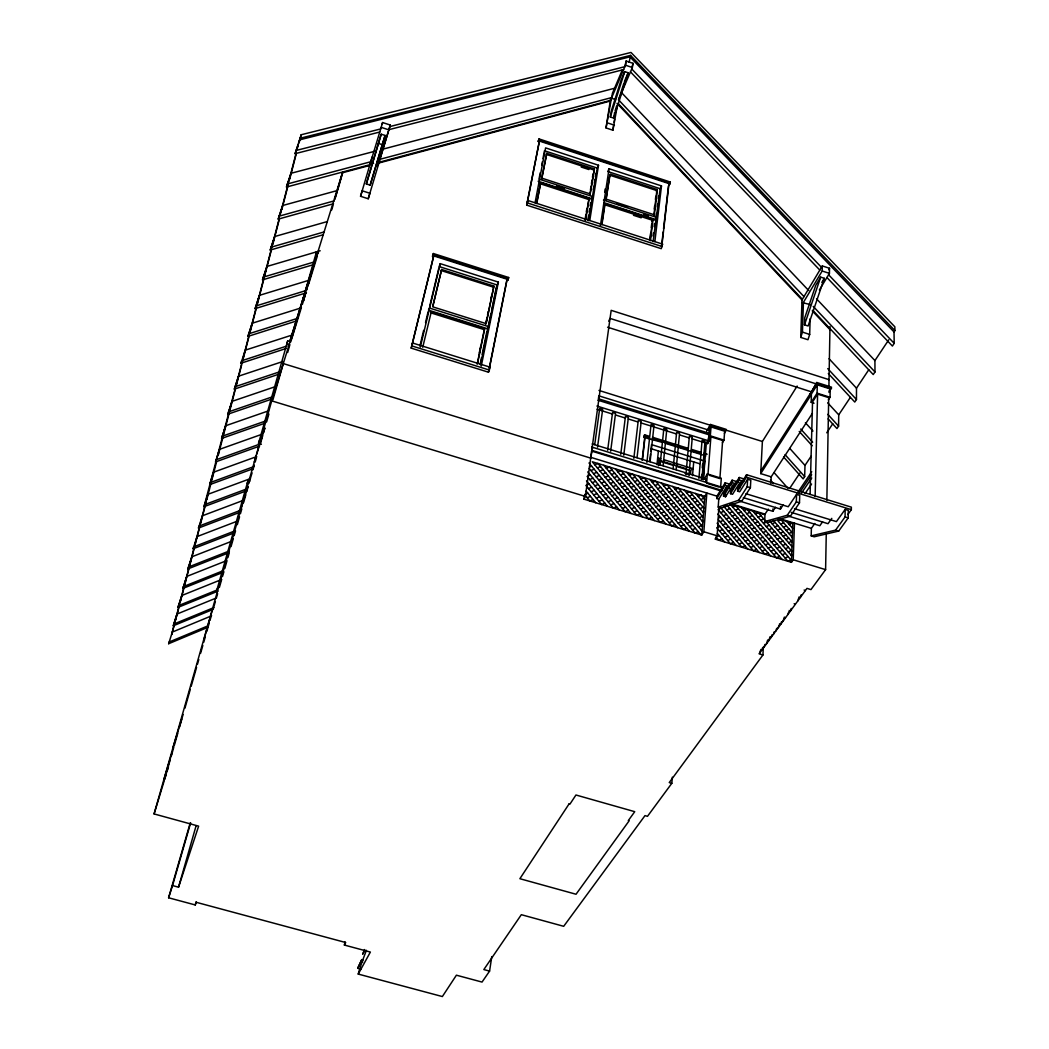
<?xml version="1.0" encoding="UTF-8"?>
<svg xmlns="http://www.w3.org/2000/svg" width="1049" height="1049" viewBox="0 0 1049 1049"><rect width="100%" height="100%" fill="white"/><g stroke="black" fill="none" stroke-linecap="round" stroke-linejoin="round"><path stroke-width="1.5" d="M828.317 373.523L854.778 402.042L856.456 399.525L856.495 388.182L868.782 369.759M847.802 514.587L851.342 509.657L851.368 507.165L746.56 474.712L737.762 488.677L737.604 491.142L739.702 491.784L747.649 479.249L750.809 480.219L750.389 487.68L741.735 501.225L720.86 508.162L718.84 507.532L717.175 535.816L715.103 539.081L791.431 562.316L793.228 559.773L794.46 523.176M814.837 523.451L811.375 528.381L811.192 535.869L814.181 536.786L838.702 531.069L848.221 517.904L848.287 510.378L845.153 509.421L836.42 521.602L794.447 508.673M811.192 535.869L835.594 530.112L845.088 516.934L845.153 509.421M828.107 418.879L836.958 428.556L838.584 426.13L838.728 414.827L850.346 397.401M763.305 647.036L762.938 654.982L759.135 653.855L806.969 588.384L810.956 589.59L825.602 569.633L826.258 533.81M826.861 500.163L828.697 397.637L817.591 394.109L812.529 401.964L810.09 494.499M828.907 386.543L829.982 326.514M828.356 399.879L830.061 397.269L830.205 388.93L817.289 384.826L811.415 393.991L811.192 402.318L814.063 403.222M828.998 392.483L831.569 387.186L816.817 382.492L810.09 394.358L816.817 382.492M819.374 290.035L829.431 273.369L829.523 268.282L822.298 265.935L802 299.948L800.741 337.411L807.966 339.732L809.684 334.434L810.13 318.765M800.741 337.411L802.446 332.113L803.429 302.361L822.18 271.009L822.298 265.935M811.192 402.318L817.079 393.165L817.289 384.826M815.139 496.544L817.591 394.109M783.59 456.931L803.141 478.882L804.662 476.613L804.989 465.402L811.165 456.145M804.504 324.836L804.727 317.86L815.742 285.38L820.672 277.146L824.291 278.313L808.11 325.99L804.504 324.836L820.672 277.146M768.327 509.145L765.023 514.128L764.655 521.589L767.671 522.52L790.382 516.2L799.482 502.851L799.718 495.351L796.571 494.381L788.232 506.746L745.97 493.725M791.431 562.316L792.782 523.359L778.096 518.849M764.655 521.589L787.261 515.243L796.322 501.868L796.571 494.381M743.361 497.632L780.43 509.053L780.535 506.601M739.296 500.976L772.838 511.296L772.956 508.883M770.884 483.392L771.185 476.849L812.424 413.28M771.185 476.849L760.722 473.61L762.387 441.485L797.148 386.058M729.265 488.087L726.223 487.156L718.775 499.127L718.198 507.1L738.588 500.255L747.216 486.697L747.649 479.249M737.604 491.142L746.416 477.177L746.56 474.712M739.938 487.851L740.306 481.95L732.53 494.302L730.471 493.659L739.099 479.918L739.243 477.479L743.872 478.908M730.471 493.659L730.629 491.234L739.243 477.479M732.884 488.952L733.172 484.586L725.567 496.754L723.522 496.125L731.966 482.592L732.123 480.18L738.312 482.081M723.522 496.125L723.692 493.712L732.123 480.18M718.775 499.127L716.755 498.511L725.016 485.189L725.187 482.802L731.389 484.717M725.567 496.754L725.724 494.341M725.921 491.47L726.223 487.156M720.624 487.601L721.292 478.239L707.328 473.925L704.141 479.209M722.42 442.77L724.02 440.121L724.649 431.191L711.025 426.93L708.678 430.929M724.439 433.473L726.131 429.343L710.553 424.478L706.659 431.152M716.755 498.511L716.926 496.138L725.187 482.802M701.781 535.029L703.84 531.751L706.856 493.043L704.836 496.347L701.781 535.029L583.952 499.154L584.385 496.085M692.065 438.81L707.642 443.648L707.76 442.154M709.426 475.354L719.889 478.593L722.643 440.475L710.907 436.83L709.334 439.492L708.35 439.19L709.727 430.418L598.822 395.827L598.415 398.764L709.491 433.394M705.636 482.147L705.885 479.026L592.147 443.937M707.642 443.648L709.334 439.492M708.101 429.959L710.553 424.478M706.593 483.274L707.328 473.925M708.35 439.19L710.317 435.846L711.025 426.93M707.931 474.895L710.907 436.83M701.322 479.236L701.715 474.371M702.253 467.88L702.515 464.628L704.626 461.075L651.534 444.632L650.839 451.109M701.925 479.314L705.007 441.262L702.069 440.344L698.936 478.396M703.184 478.947L704.626 461.075M703.394 479.655L706.2 444.815M491.771 956.636L489.581 971.112L483.838 969.564L521.327 914.689L563.693 926.306L644.991 815.611L647.482 816.319L671.819 783.315L672.33 777.178M692.537 475.603L693.717 461.901M688.957 475.315L692.301 437.302L689.363 436.384L685.967 474.397M690.53 474.266L690.885 470.149L693.127 468.733L663.847 459.685M676.12 469.729L679.555 433.342L676.618 432.424L673.117 468.798M663.112 465.717L666.797 429.369L663.847 428.451L660.109 464.786M659.375 465.363L659.808 461.245L673.366 465.441M656.976 464.641L658.405 450.978M658.418 465.769L658.982 460.288L657.684 457.784L660.765 458.728M649.777 460.813L650.485 454.335M650.092 461.704L654.025 425.396L651.062 424.478L646.905 462.347M662.181 442.35L643.824 437.367L644.624 434.811L649.318 436.266M643.824 437.367L644.624 434.811M642.145 460.367L644.702 437.63M642.486 459.764L645.03 437.027M637.045 457.679L641.214 421.41L638.251 420.492L633.845 458.321M663.178 231.921L661.539 246.213L662.562 244.129L528.014 200.529L527.149 202.68M663.545 228.748L668.475 185.883M661.88 245.518L668.987 183.601L539.396 141.051L526.664 205.119L661.25 248.679L662.562 244.129M668.987 183.601L669.524 184.585L670.324 182.041L539.029 138.914L538.229 141.471L539.12 141.759M669.524 184.585L670.324 182.041M653.081 241.69L660.175 188.702L661.499 185.922L609.049 168.719L607.804 171.525L660.175 188.702M656.071 216.71L656.464 213.472M657.238 206.981L657.631 203.742M658.221 198.877L658.602 195.638M654.864 241.598L661.499 185.922M623.775 455.214L628.39 417.423L625.427 416.492L620.759 454.283M650.092 240.208L652.517 220.29L604.63 204.712L605.103 203.663L653.016 219.254L650.406 240.706M654.261 208.987L654.642 205.84M655.415 199.533L655.795 196.373M654.301 214.796L657.356 189.581L610.177 174.108L605.929 200.241L609.705 175.17L656.871 190.616L653.802 215.832L654.301 214.796L606.401 199.192M653.003 236.025L653.383 232.904M654.13 226.65L654.51 223.529M649.96 238.189L650.524 233.586M651.272 227.463L651.652 224.394M610.675 451.175L615.54 413.424L612.564 412.493L607.646 450.244M597.537 447.123L602.664 409.412L599.687 408.494L594.717 444.619M583.952 499.154L585.381 496.439L611.174 310.334L829.025 379.659M272.937 399.826L283.282 363.583L590.692 458.111L591.911 451.175L721.607 491.116M591.557 451.857L592.698 447.372L591.99 448.749M619.133 98.318L632.35 67.516L632.967 63.307L626.122 61.012L624.863 66.677L389.808 126.588M629.125 62.258L630.554 55.387L894.915 330.579L894.01 331.93L894.207 343.351L892.397 346.052L826.927 277.526M601.929 224.709L605.103 203.663M610.584 98.947L606.034 127.939L612.891 130.207L617.73 103.589M604.67 192.164L605.155 188.99M600.421 225.614L609.049 168.719M378.82 162.346L610.557 100.363L625.479 65.208L626.122 61.012M601.706 224.132L604.63 204.712M613.731 118.117L628.141 72.761L624.719 71.62L621.021 80.288L611.213 111.207L610.308 116.99L613.731 118.117L614.609 112.335M612.891 130.207L613.613 125.46M614.098 122.287L614.583 119.127M610.557 100.363L610.806 98.776M606.034 127.939L611.449 98.252L615.501 99.589M587.886 219.805L588.633 215.15M589.118 212.042L589.617 208.948M590.115 205.84L590.613 202.745M588.332 220.723L597.287 168.076L598.507 165.257L545.598 147.896L535.069 202.772M593.301 189.489L593.813 186.276M594.324 183.05L594.835 179.838M595.347 176.625L595.858 173.4M589.774 220.5L598.507 165.257M585.29 218.323L585.801 215.084M586.325 211.859L586.85 208.62M585.224 220.5L589.066 198.431L540.72 182.696L536.616 203.047M585.683 219.451L589.066 198.431M590.456 189.817L590.954 186.683M591.452 183.562L591.964 180.428M592.462 177.307L592.96 174.173M594.377 168.941L589.905 195.022L594.377 168.941L546.778 153.338L541.9 177.727M536.747 203.585L540.72 182.696M541.612 179.287L546.778 153.338M540.222 172.797L539.002 179.104L592.764 196.609M541.73 164.929L542.333 161.782M542.936 158.635L544.457 150.754L597.287 168.076M538.229 141.471L538.452 140.343M539.029 138.914L538.806 140.041L670.193 183.195M527.437 201.972L539.396 141.051M526.664 205.119L528.014 200.529M433.486 256.625L433.748 255.89L507.152 279.244L507.821 280.267L508.673 277.5L433.355 253.53L432.516 256.31L433.486 256.625L411.195 348.137L488.467 372.198L489.372 370.061L489.949 367.124L412.69 343.049L411.903 345.226M507.821 280.267L508.673 277.5M488.467 372.198L489.057 369.261M489.372 367.661L506.864 279.952M507.152 279.244L489.358 368.54L489.949 367.124M481.268 366.022L498.38 282.115L440.239 263.653L439.19 266.564L497.213 284.987L480.481 364.75M489.581 971.112L482.029 982.074L456.407 975.19L442.363 996.55L358.233 974.075C360.397 965.945 363.426 958.143 366.416 950.315M360.869 969.119L357.722 968.279L361.774 959.625L363.177 960.005M480.232 363.793L481.517 357.565M482.147 354.444L486.933 331.104M488.428 325.859L490.971 313.467M491.601 310.373L496.347 287.138M357.722 968.279L361.774 959.625M479.327 352.713L480.626 346.432M477.164 364.226L484.297 329.648L430.903 312.877L431.296 311.789L484.73 328.586L477.61 363.151M485.635 324.22L486.92 317.965M487.562 314.831L488.218 311.697M490.788 299.175L491.443 296.054M486.067 323.158L493.909 286.075L441.629 269.488L432.726 306.374M493.909 286.075L486.172 323.643L432.765 306.846L441.629 269.488M358.233 974.075L370.389 952.059L344.374 945.057L345.042 941.91M429.67 306.4L438.81 268.164M420.321 347.049L440.239 263.653M422.734 347.258L431.296 311.789M419.941 345.895L423.652 330.356M425.514 322.594L428.11 311.71M432.516 256.31L433.355 253.53M412.165 344.505L433.748 255.89M411.195 348.137L412.69 343.049M207.636 627.42L168.666 643.706L169.086 642.054L208.108 625.781M213.327 609.299L173.282 625.794L176.966 614.071L216.251 598.022M217.982 591.138L178.042 607.371L181.752 595.544L221.509 579.533M223.371 572.216L182.932 588.41L186.683 576.478L225.443 561.11M227.41 553.347L187.968 568.886L191.757 556.849L231.016 541.533M233.298 533.22L193.16 548.771L193.645 546.87L233.835 531.318M239.172 512.568L198.497 528.053L199.008 526.1L241.231 510.037M246.751 490.709L204.017 506.693L207.925 494.328L250.436 478.593M253.15 468.719L209.695 484.664L213.642 472.181L256.73 456.551M259.601 446.1L215.57 461.927L219.556 449.339L261.857 434.299M264.728 423.285L221.614 438.443L225.653 425.75L268.531 410.841M271.77 399.105L227.882 414.198L231.947 401.387L275.612 386.557M278.85 374.205L234.347 389.14L238.451 376.211L282.732 361.538M286.18 348.465L241.034 363.216L241.663 360.764L287.059 345.96M296.998 320.81L247.944 336.401L252.14 323.249L300.919 307.947M306.439 292.789L255.117 308.642L259.352 295.372L308.839 280.306M313.14 264.741L262.525 279.873L266.813 266.498L320.181 250.777M323.144 234.766L270.222 250.068L274.55 236.576L327.17 221.601M333.516 203.742L278.208 219.136L282.574 205.538L337.555 190.472L342.944 171.761M377.889 165.493L388.891 129.866L381.18 127.349L369.877 164.732L286.482 187.037L290.901 173.321L374.755 151.279M379.777 132.017L295.084 153.692L299.555 139.871L629.938 56.843L894.01 331.93M207.007 497.842L171.669 634.553L178.894 607.463M237.454 380.105L204.017 506.693M279.401 217.838L237.835 378.584L234.347 389.14M280.201 214.717L296.382 152.118M297.169 149.089L298.349 144.552M298.729 143.031L301.168 134.757L630.987 52.45L894.849 326.803L894.915 330.579M180.533 601.116L189.148 567.797M189.974 564.624L199.821 526.559M200.634 523.385L205.971 502.759M206.797 499.599L216.645 461.521M218.284 455.174L222.794 437.735M223.621 434.561L235.514 388.563M236.34 385.389L241.676 364.764M242.489 361.59L249.059 336.204M249.885 333.031L256.441 307.659M257.267 304.485L263.823 279.1M264.65 275.926L271.219 250.554M272.858 244.207L279.427 218.821M281.879 209.315L288.042 185.516M289.681 179.169L296.251 153.797M299.122 142.69L301.168 134.757M190.21 822.967L168.601 897.787L195.232 904.946L196.111 901.799M249.924 481.032L248.062 480.468L216.487 591.361L217.34 588.62M261.385 444.291L258.513 443.425L287.714 340.899L290.77 341.843L301.404 307.501M168.601 897.787L172.534 885.566L178.54 887.179L198.628 826.153L154.085 813.932L271.717 400.862L342.433 172.77L369.641 165.48M205.368 634.553L212.737 608.682L211.95 611.252M164.627 779.289L170.305 759.41M171.184 756.355L173.793 747.176M174.239 745.655L177.792 733.185M179.576 726.944L181.792 719.155M184.926 708.193L190.289 689.377M191.193 686.23L196.569 667.4M197.461 664.266L198.799 659.559M200.595 653.291L202.837 645.437M203.729 642.303L205.066 637.595M206.863 631.314L209.105 623.473M209.997 620.339L211.347 615.632M213.131 609.351L215.373 601.51M216.264 598.376L217.615 593.668M219.398 587.388L221.641 579.546M222.532 576.412L223.883 571.705M224.774 568.558L227.017 560.717M227.908 557.583L229.246 552.875M231.042 546.595L233.284 538.753M234.176 535.619L235.527 530.912M237.31 524.631L239.552 516.79M240.444 513.643L241.794 508.935M243.578 502.668L245.82 494.826M246.712 491.679L248.062 486.972M252.966 469.768L254.291 465.14M255.169 462.058L256.494 457.43M260.454 443.543L262.656 435.833M263.535 432.752L264.859 428.123M266.63 421.895L268.885 414.014M287.649 352.49L289.878 344.715L286.823 343.77L287.714 340.899M291.832 338.027L316.51 251.786L318.45 252.403L318.044 253.701L316.103 253.084L316.51 251.786M303.345 300.853L305.574 293.091M306.465 289.97L313.599 265.095L290.035 341.056M303.358 301.233L305.6 293.379L302.374 304.367M306.505 290.245L316.864 254.12L289.747 341.528M178.54 887.179L196.097 825.76M331.733 209.918L333.071 205.276M342.433 172.77L334.801 199.271L337.096 191.954M172.534 885.566L190.643 822.836M373.575 163.46L370.546 162.49L360.554 196.294L368.238 198.759L388.379 131.256M388.891 129.866L390.28 125.041L382.61 122.536L382.138 124.084M370.153 185.162L385.062 135.439L381.22 134.193L378.414 143.425L366.324 183.929L370.153 185.162L385.062 135.439M372.198 156.917L370.782 161.743L287.269 183.995M382.61 122.536L380.708 128.909L295.91 150.518M360.554 196.294L362.193 190.8L369.891 193.265L368.238 198.759M366.324 183.929L381.22 134.193M204.149 638.618L204.935 636.074M172.705 748.54L183.129 714.474M163.946 779.289L172.338 751.858M154.085 813.932L164.195 780.823M164.667 779.263L166.096 774.608M167.04 771.487L168.469 766.832M240.785 509.473L247.866 486.552M248.797 483.51L252.088 472.85M390.28 125.041L388.851 129.683L623.631 69.588M258.513 443.425L259.391 440.593M308.655 284.082L317.349 255.982M247.197 483.287L248.062 480.468M254.304 461.993L256.244 455.738M256.717 454.204L264.781 428.11M610.308 116.99L624.719 71.62M615.107 110.788L616.576 106.146M618.543 99.97L623.945 82.976M173.282 625.794L176.534 615.763M168.666 643.706L172.311 632.075L211.61 615.802M187.968 568.886L191.285 558.697M182.932 588.41L186.224 578.274M178.042 607.371L181.307 597.287M198.497 528.053L202.365 515.793L242.843 500.543M193.16 548.771L196.989 536.629L236.733 521.379M759.489 653.37L760.328 650.8M762.636 647.639L761.797 650.223L760.748 649.515M764.105 647.049L764.957 644.466M766.439 643.863L767.698 639.969M768.773 640.664L770.045 636.756L771.12 637.451L771.972 634.842M773.48 634.212L774.346 631.603M775.867 630.96L776.719 628.338M778.253 627.695L779.105 625.06M781.505 621.782L780.653 624.417L779.538 623.749M783.052 621.113L784.35 617.14L785.478 617.795M787.917 614.465L788.782 611.803M791.234 608.446L790.369 611.108L789.215 610.466M797.791 600.946L799.115 596.92M800.295 597.524L801.174 594.835M215.57 461.927L218.992 451.49M209.695 484.664L213.104 474.279M227.882 414.198L231.357 403.681M221.614 438.443L225.076 427.979M241.034 363.216L245.191 350.182L291.635 335.195M247.944 336.401L251.485 325.793M262.525 279.873L266.105 269.226M255.117 308.642L258.67 298.008M270.222 250.068L273.828 239.408M278.208 219.136L281.814 208.463M295.084 153.692L298.218 144.552M286.482 187.037L290.114 176.363M195.232 904.946L196.176 902.284L345.698 942.526L344.374 945.057M497.213 284.987L498.38 282.115M483.864 330.71L484.73 328.586M487.247 329.543L488.113 327.419M622.398 69.798L612.406 93.322L611.751 97.544L379.738 159.356M624.43 81.429L628.141 72.761M632.967 63.307L631.734 68.972L821.472 267.311M591.098 199.638L592.029 197.527M656.372 191.652L657.356 189.581M652.019 221.326L653.016 219.254M654.891 220.395L655.887 218.323M608.722 321.178L610.059 318.411L815.978 383.816M364.541 949.529L362.652 954.236L364.868 950.171M704.836 445.169L706.79 441.852M828.684 269.672L829.523 268.282M821.813 282.43L824.291 278.313M760.866 470.896L810.221 393.637M760.722 473.61L811.074 394.935M829.025 391.093L830.729 388.497M772.838 511.296L775.499 507.296M789.871 488.073L799.849 473.112M826.743 432.791L832.788 423.73M812.7 310.229L873.24 374.559L874.984 371.949L874.918 360.568L888.752 339.824M780.43 509.053L783.157 504.989M798.001 492.086L811.742 471.709M799.731 492.348L811.664 474.699M801.62 492.925L811.729 478.003M805.121 493.502L811.572 484.022M822.6 521.799L819.807 525.746L787.996 515.964M831.805 518.363L828.002 523.7L791.182 512.358M762.938 654.982L669.236 782.58L671.819 783.315M790.867 559.786L787.93 561.254L741.486 507.598M785.15 558.042L788.101 556.586M791.038 555.131L791.693 554.803M779.42 556.298L776.457 557.766L730.156 504.123L764.092 514.548M782.384 554.842L785.321 553.387M788.271 551.944L791.195 550.489M773.69 554.554L776.653 553.098M779.617 551.643L782.554 550.201M785.504 548.758L788.428 547.316M767.96 552.81L764.97 554.265L724.098 506.772L727.101 505.408L770.713 556.009M770.923 551.354L773.887 549.899M776.85 548.457L779.8 547.014M782.738 545.572L785.675 544.143M788.599 542.713L791.523 541.284M762.217 551.053L765.193 549.61M768.17 548.155L771.133 546.713M774.096 545.27L777.047 543.841M779.984 542.399L782.921 540.969M785.845 539.54L788.769 538.124M756.473 549.309L753.47 550.764L718.093 509.539L721.096 508.162L759.227 552.508M759.463 547.853L762.439 546.411M765.416 544.969L768.379 543.526M771.343 542.097L774.293 540.668M777.23 539.238L780.168 537.809M783.105 536.393L786.016 534.977M788.927 533.561L791.838 532.158M750.717 547.552L753.72 546.109M756.709 544.667L759.686 543.225M762.662 541.782L765.639 540.353M768.602 538.924L771.553 537.494M774.49 536.078L777.427 534.649M780.351 533.233L783.275 531.83M786.186 530.427L789.097 529.011M744.96 545.808L741.945 547.25L718.342 519.675M747.976 544.352L750.966 542.91M753.969 541.468L756.945 540.038M759.922 538.609L762.898 537.18M765.849 535.751L768.812 534.334M771.749 532.918L774.686 531.502M777.624 530.099L780.548 528.683M783.459 527.293L786.357 525.89M789.268 524.5L792.074 523.149M739.204 544.051L742.22 542.608M745.223 541.166L748.225 539.724M751.228 538.294L754.205 536.865M757.181 535.436L760.158 534.007M763.121 532.59L766.072 531.174M769.022 529.771L771.959 528.355M774.883 526.952L777.807 525.549M780.731 524.159L783.629 522.769M733.435 542.294L730.406 543.736L716.782 527.778L719.824 526.349M736.464 540.851L739.479 539.409M742.495 537.967L745.498 536.537M748.488 535.108L751.477 533.692M754.454 532.263L757.43 530.846M760.381 529.43L763.344 528.027M766.294 526.624L769.232 525.221M772.156 523.818L775.08 522.428M780.823 519.688L778.004 521.038L792.297 537.416M727.665 540.537L730.707 539.094M733.736 537.652L736.752 536.223M739.755 534.793L742.771 533.364M745.76 531.935L748.75 530.519M751.727 529.102L754.703 527.699M757.666 526.283L760.617 524.88M763.567 523.477L766.504 522.087M721.896 538.78L718.84 540.222L716.113 537.009L719.168 535.58M724.938 537.337L727.98 535.895M731.009 534.466L734.025 533.036M737.041 531.607L740.043 530.191M743.033 528.775L746.023 527.359M748.999 525.955L751.976 524.539M754.939 523.149L757.903 521.746M760.84 520.343L763.79 518.953M722.21 534.138L725.252 532.708M728.281 531.279L731.297 529.863M734.313 528.447L737.316 527.031M740.319 525.615L743.308 524.212M746.285 522.808L749.261 521.405M752.225 520.002L755.175 518.612M758.125 517.223L761.076 515.833M719.496 530.951L722.538 529.535M725.567 528.106L728.583 526.69M731.599 525.274L734.602 523.871M737.604 522.454L740.594 521.065M743.571 519.661L746.547 518.258M749.511 516.869L752.474 515.492M755.424 514.102L758.283 512.764M722.853 524.933L725.869 523.53M728.885 522.114L731.887 520.71M734.89 519.307L737.88 517.918M740.869 516.528L743.833 515.138M746.809 513.748L749.76 512.358M698.188 531.555L695.107 532.984L649.816 479.432M701.27 530.125L702.214 529.679M720.139 521.773L723.167 520.37M726.183 518.967L729.186 517.563M732.189 516.174L735.179 514.784M738.155 513.394L741.132 512.004M744.108 510.627L746.98 509.289M692.392 529.784L695.487 528.355M698.568 526.926L701.637 525.51M718.447 518.154L720.466 517.209M723.482 515.82L726.485 514.43M729.488 513.04L732.477 511.65M735.467 510.26L738.444 508.883M686.584 528.014L683.476 529.457L638.343 475.905M689.691 526.585L692.773 525.169M695.867 523.739L698.936 522.323M702.004 520.907L702.935 520.474M720.781 512.673L723.797 511.283M726.787 509.906L729.789 508.516M732.766 507.139L735.664 505.815M680.788 526.244L683.896 524.828M686.99 523.399L690.085 521.982M693.166 520.566L696.234 519.15M699.303 517.747L702.371 516.344M674.966 524.474L671.845 525.903L626.843 472.378M678.087 523.058L681.194 521.628M684.302 520.212L687.383 518.796M690.478 517.393L693.546 515.977M696.615 514.574L699.67 513.184M702.725 511.781L703.656 511.361M669.157 522.704L672.278 521.287M675.399 519.858L678.506 518.442M681.614 517.039L684.695 515.623M687.79 514.22L690.858 512.817M693.927 511.427L696.995 510.024M700.037 508.634L703.092 507.257M663.335 520.933L660.188 522.363L615.33 468.837M666.469 519.517L669.59 518.088M672.711 516.685L675.818 515.269M678.926 513.866L682.02 512.463M685.102 511.06L688.183 509.67M691.252 508.267L694.307 506.877M697.362 505.5L700.404 504.123M703.446 502.746L704.364 502.327M657.5 519.163L660.647 517.734M663.781 516.318L666.915 514.915M670.036 513.499L673.143 512.096M676.251 510.693L679.346 509.303M682.427 507.9L685.508 506.51M688.577 505.12L691.632 503.743M694.687 502.366L697.729 500.989M700.771 499.612L703.8 498.249M645.843 515.61L649.003 514.194M652.15 512.777L655.297 511.361M658.444 509.958L661.565 508.555M664.686 507.165L667.807 505.762M670.901 504.372L673.996 502.996M677.09 501.606L680.172 500.229M683.24 498.852L686.295 497.475M689.35 496.111L692.406 494.748M651.678 517.38L648.518 518.809L603.804 465.297M654.825 515.964L657.972 514.548M661.106 513.145L664.24 511.728M667.361 510.325L670.468 508.922M673.576 507.532L676.671 506.142M679.752 504.753L682.833 503.363M685.902 501.986L688.97 500.609M692.025 499.232L695.067 497.869M698.11 496.505L701.047 495.18M639.995 513.826L636.822 515.243L592.265 461.757L704.836 496.347M643.168 512.41L646.328 510.994M649.488 509.591L652.635 508.188M655.769 506.785L658.903 505.395M662.024 504.005L665.132 502.615M668.239 501.225L671.334 499.849M674.428 498.472L677.51 497.095M680.578 495.731L683.646 494.354M686.702 492.991L689.652 491.679M634.147 512.043L637.333 510.627M640.506 509.224L643.666 507.821M646.827 506.418L649.974 505.015M653.107 503.625L656.241 502.235M659.362 500.845L662.483 499.468M665.577 498.078L668.685 496.715M671.766 495.338L674.848 493.974M677.916 492.597L680.985 491.247M628.299 510.26L625.099 511.676L589.236 468.483M631.498 508.857L634.671 507.441M637.844 506.038L641.018 504.635M644.165 503.245L647.312 501.855M650.459 500.465L653.579 499.075M656.713 497.698L659.821 496.321M662.929 494.944L666.023 493.581M669.118 492.204L672.199 490.84M675.268 489.49L678.244 488.165M622.45 508.477L625.65 507.073M628.836 505.67L632.023 504.267M635.196 502.864L638.356 501.474M641.516 500.085L644.663 498.695M647.797 497.305L650.931 495.928M654.052 494.551L657.172 493.187M660.28 491.811L663.374 490.447M666.469 489.083L669.55 487.733M616.589 506.693L613.377 508.109L587.125 476.39M619.802 505.29L623.001 503.887M626.187 502.484L629.374 501.081M632.547 499.691L635.707 498.301M638.867 496.924L642.014 495.534M645.161 494.158L648.295 492.781M651.416 491.417L654.524 490.053M657.631 488.69L660.739 487.326M663.82 485.975L666.823 484.664M610.728 504.91L613.94 503.507M617.153 502.104L620.352 500.701M623.539 499.311L626.725 497.921M629.898 496.531L633.072 495.141M636.218 493.764L639.379 492.387M642.513 491.024L645.646 489.647M648.767 488.283L651.888 486.92M654.996 485.569L658.09 484.218M604.853 503.114L601.615 504.53L585.866 485.438L589.105 484.061M608.079 501.71L611.305 500.321M614.504 498.918L617.704 497.528M620.903 496.138L624.089 494.748M627.263 493.371L630.423 491.994M633.583 490.617L636.743 489.254M639.877 487.877L643.011 486.513M646.132 485.163L649.252 483.799M652.36 482.448L655.376 481.137M598.979 501.33L602.218 499.927M605.443 498.524L608.669 497.134M611.869 495.744L615.068 494.354M618.267 492.978L621.454 491.601M624.627 490.224L627.8 488.847M630.96 487.483L634.107 486.107M637.241 484.756L640.375 483.392M643.509 482.042L646.63 480.691M593.105 499.534L589.853 500.937L584.595 494.551L587.846 493.161M596.343 498.144L599.582 496.741M602.808 495.351L606.034 493.961M609.246 492.571L612.446 491.194M615.632 489.817L618.818 488.441M622.005 487.077L625.165 485.7M628.325 484.336L631.472 482.986M634.619 481.622L637.753 480.272M640.887 478.921L643.902 477.623M587.217 497.751L590.469 496.347M593.721 494.958L596.96 493.568M600.185 492.178L603.398 490.788M606.61 489.411L609.823 488.034M613.009 486.67L616.196 485.294M619.369 483.93L622.542 482.566M625.702 481.216L628.849 479.852M631.996 478.501L635.13 477.164M588.476 488.598L591.715 487.221M594.94 485.844L598.166 484.468M601.379 483.104L604.578 481.74M607.777 480.376L610.964 479.026M614.137 477.662L617.31 476.312M620.47 474.974L623.631 473.623M591.098 491.771L594.337 490.394M597.563 489.004L600.775 487.628M603.988 486.251L607.201 484.887M610.387 483.523L613.573 482.16M616.76 480.796L619.92 479.445M623.08 478.082L626.24 476.744M629.387 475.394L632.429 474.096M592.331 482.684L595.557 481.321M598.769 479.957L601.969 478.593M605.168 477.243L608.354 475.892M611.528 474.541L614.701 473.204M617.861 471.853L620.929 470.555M589.722 479.537L592.947 478.174M596.16 476.823L599.359 475.459M602.559 474.122L605.745 472.771M608.931 471.421L612.091 470.083M588.201 475.944L590.338 475.04M593.55 473.689L596.763 472.338M599.962 470.988L603.149 469.65M606.322 468.313L609.403 467.015M590.954 470.555L594.167 469.218M597.366 467.88L600.553 466.543M589.433 466.989L591.57 466.097M594.77 464.759L597.864 463.474M173.728 624.103L213.799 607.607M178.487 605.627L216.999 590.01M183.391 586.614L222.388 571.036M188.44 567.037L229.456 550.909M204.529 504.674L245.794 489.267M210.233 482.579L253.74 466.648M216.12 459.777L260.218 443.95M222.191 436.227L265.358 421.082M228.472 411.903L272.425 396.824M234.95 386.766L279.519 371.844M248.6 333.857L297.719 318.28M255.786 306.006L305.626 290.665M263.233 277.146L313.913 262.04M270.957 247.236L323.944 231.973M278.955 216.199L334.356 200.831M378.597 163.08L610.256 101.058M382.675 149.207L615.252 88.064M299.962 138.284L630.554 55.387M801.921 302.492L810.536 304.656M361.367 961.631L362.77 962.012M703.84 531.751L717.175 535.816M271.717 400.862L585.381 496.439M793.228 559.773L825.602 569.633M592.265 450.493L721.699 490.355M738.588 500.255L741.735 501.225M787.261 515.243L790.382 516.2M835.594 530.112L838.702 531.069M591.046 457.416L716.926 496.138M732.294 504.071L765.023 514.128M780.469 518.875L811.375 528.381M718.198 507.1L719.208 507.414M746.416 477.177L851.342 509.657M651.023 448.697L699.578 463.724M739.099 479.918L743.728 481.36M747.216 486.697L750.389 487.68M796.322 501.868L799.482 502.851M845.088 516.934L848.221 517.904M731.966 482.592L736.608 484.022M658.982 460.288L686.334 468.733M676.382 466.372L689.94 470.555L689.586 474.673L685.049 473.283M725.016 485.189L728.124 486.146M591.715 447.018L723.482 487.693M708.154 483.759L719.063 487.116M597.733 400.141L708.704 434.719M710.317 435.846L724.02 440.121M411.982 345.96L489.372 370.061M596.907 406.042L709.216 440.986M597.091 409.267L612.655 414.106M615.776 415.076L625.112 417.987M628.233 418.957L637.569 421.855M640.69 422.826L676.5 433.971M679.608 434.929L688.957 437.839M652.439 437.236L688.406 448.395M691.54 449.365L700.916 452.276M704.049 453.247L707.17 454.217M644.479 436.148L649.174 437.617M652.294 438.587L675.766 445.864M678.9 446.835L688.288 449.746M691.422 450.716L700.811 453.627M665.302 443.321L705.846 455.895M598.979 390.438L720.361 428.359M725.043 429.815L762.387 441.485M710.448 425.96L726.026 430.824M488.703 326.672L429.29 307.986L428.49 310.163L487.837 328.809M441.223 270.576L493.476 287.151M817.079 393.165L830.061 397.269M607.594 327.209L810.956 391.67M433.04 254.855L508.411 278.824M816.778 383.882L831.555 388.576M802.446 332.113L809.684 334.434M378.414 143.425L382.242 144.657M527.529 202.968L662.286 246.607M542.045 178.212L590.364 193.96M616.746 203.755L627.551 207.282M822.18 271.009L829.431 273.369M603.463 200.097L656.74 217.445M556.77 186.053L564.428 188.545M643.732 214.376L648.282 215.858M538.15 181.241L591.833 198.72M604.04 202.693L655.743 219.516M540.301 183.772L588.607 199.494M633.491 215.294L641.214 217.812M546.345 154.4L593.918 169.99M581.198 167.027L588.869 169.545M607.581 122.93L614.439 125.198M625.479 65.208L632.35 67.516M804.137 590.036L805.33 590.626M794.145 603.726L795.299 604.355M828.592 274.759L894.207 343.351M630.475 71.883L819.82 270.091M621.323 92.404L808.713 290.56M816.568 298.873L874.918 360.568M618.504 99.786L803.993 296.618M813.198 306.374L874.984 371.949M618.425 103.799L802.393 299.293M616.996 103.3L802 299.948M812.254 310.845L829.929 329.635M829.038 358.719L856.495 388.182M827.74 368.605L856.456 399.525M827.713 402.842L838.728 414.827M827.792 414.342L838.584 426.13M805.409 422.734L812.949 431.047M800.754 429.041L812.66 442.219M799.22 431.401L812.188 445.773M789.831 448.474L804.989 465.402M785.072 454.65L804.662 476.613M774.136 472.666L787.904 488.244M770.451 480.049L773.638 483.668M786.619 521.471L792.611 528.316M780.994 519.74L792.454 532.853M773.27 520.343L792.139 541.992M769.441 520.697L791.982 546.581M758.44 512.817L791.811 551.21M752.802 511.073L791.654 555.839M747.15 509.342L791.497 560.507M735.821 505.867L782.2 559.51M717.765 514.062L747.714 549.007M701.217 495.233L704.613 499.193M695.526 493.476L704.259 503.69M717.11 523.189L736.175 545.493M689.822 491.732L703.905 508.214M684.118 489.975L703.551 512.751M717.359 533.443L724.623 541.979M678.415 488.218L703.184 517.301M672.697 486.461L702.83 521.878M666.98 484.717L702.463 526.48M661.263 482.96L702.096 531.096M655.546 481.189L700.902 534.754M644.073 477.675L689.298 531.227M632.599 474.148L677.667 527.686M621.087 470.608L666.023 524.133M609.574 467.067L654.353 520.579M598.035 463.527L642.67 517.026M588.987 462.989L630.96 513.459M587.742 471.906L619.238 509.893M586.496 480.901L607.502 506.313M586.103 491.05L595.74 502.733M569.122 803.849L519.884 878.708L576.032 894.246L629.125 820.829L628.299 820.593L634.737 811.677L575.953 794.998L569.961 804.085L569.122 803.849"/></g></svg>
